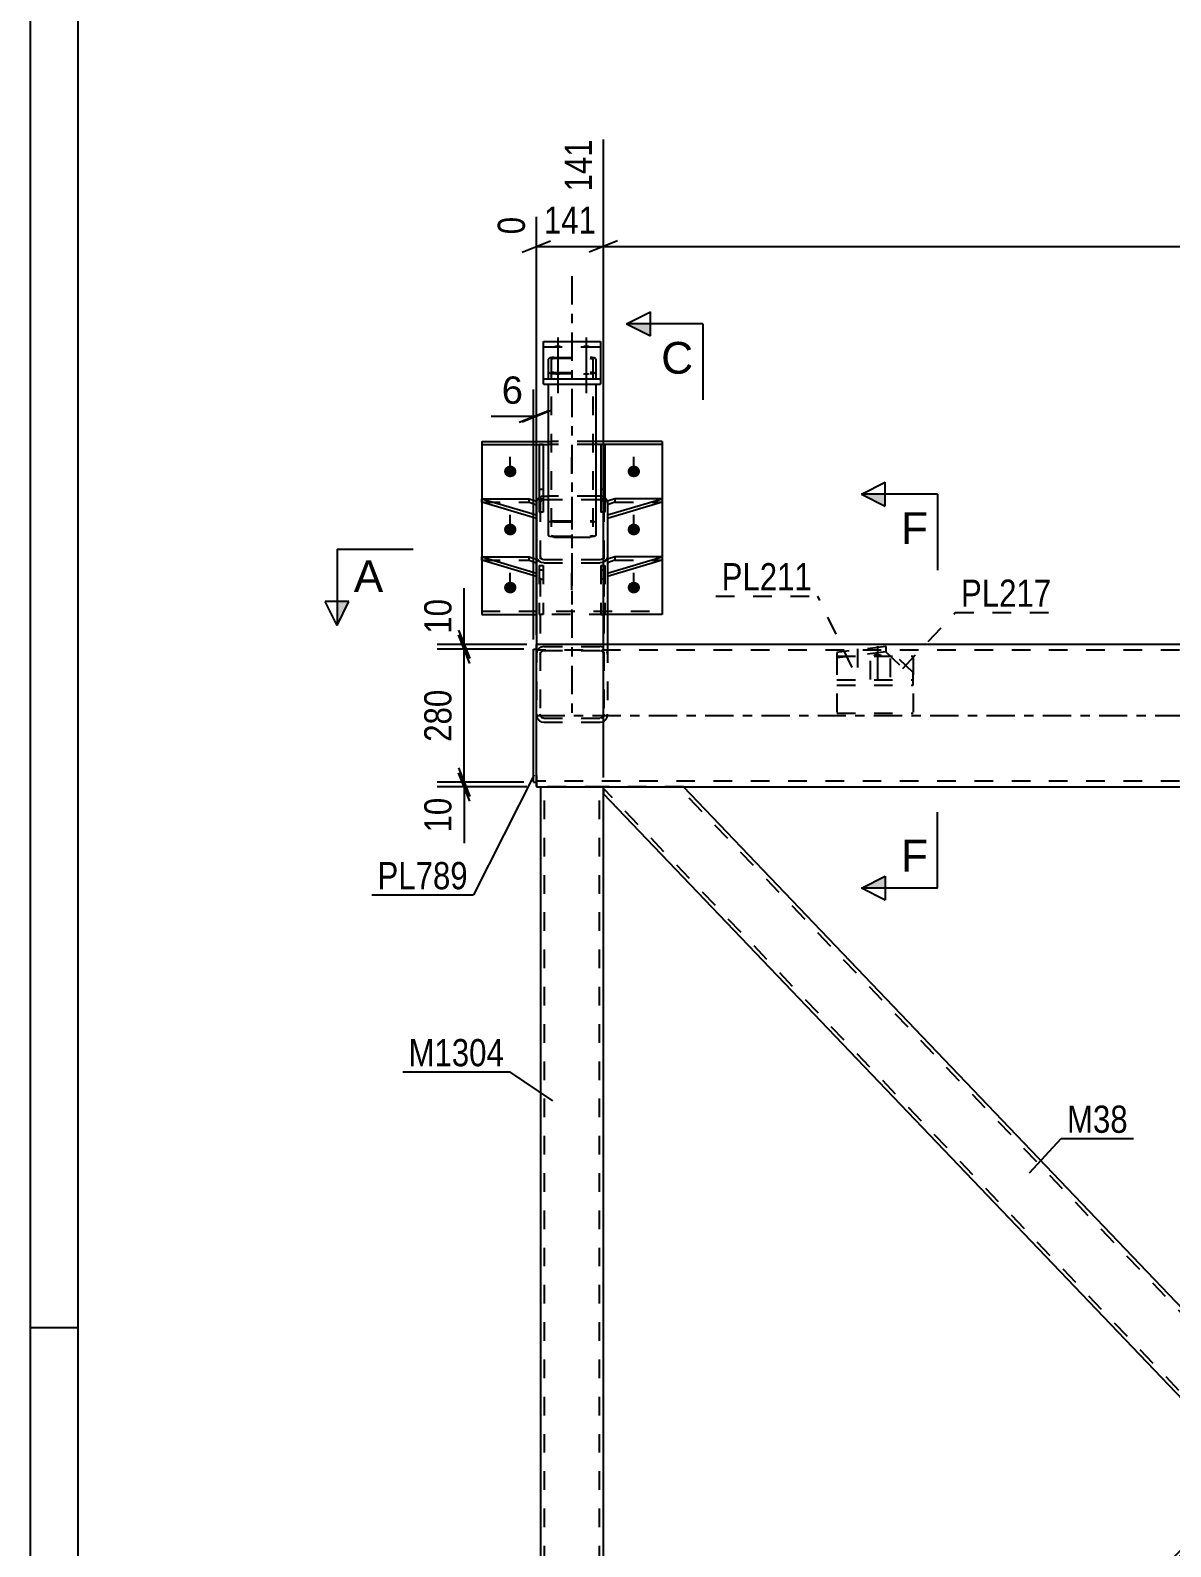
# Model space of a CAD drawing. Header units: millimetres. Extents: x 0 to 841, y 0 to 594.
# Drawn here: x 0 to 120, y 275 to 434.5 of the extents above; entities that cross this region are included whole.
import ezdxf

# ---------------------------------------------------------------- set-up
doc = ezdxf.new("R2010")
doc.units = ezdxf.units.MM
doc.linetypes.add('DXK_LINE_DOT2', pattern=[3.9198, 1.9599, -1.9599])
doc.linetypes.add('DXK_LINE_DOT3', pattern=[5.9187, 2.979, -0.9799, 0.9799, -0.9799])
doc.styles.add('Arial', font='ARIAL.TTF', dxfattribs={"height": 0.2})
doc.styles.add('Arial Narrow', font='ARIALN.TTF', dxfattribs={"height": 0.2})

# ---------------------------------------------------------------- blocks, each defined once
blk = doc.blocks.new('Unknown-318891736-1129')
at = {"color": 5, "linetype": 'Continuous'}
for p, q in [((0, 594), (0, 0)), ((5, 589), (5, 5)), ((5, 298), (0, 298))]:
    blk.add_line(p, q, dxfattribs=at)
blk = doc.blocks.new('Part-318891736-5036 - 4966')
at = {"color": 2, "linetype": 'Continuous'}
for p, q in [((61.48, 385.23), (60.73, 384.98)), ((60.73, 383.52), (66.48, 385.23)), ((60.73, 384.98), (60.73, 383.15)), ((66.48, 384.86), (60.73, 383.15)), ((66.48, 385.23), (61.48, 385.23)), ((66.48, 385.23), (66.48, 384.86))]:
    blk.add_line(p, q, dxfattribs=at)
at = {"color": 7, "linetype": 'DXK_LINE_DOT2'}
for p, q in [((61.48, 384.86), (60.73, 384.6)), ((61.48, 385.23), (61.48, 384.86)), ((61.48, 384.86), (66.48, 384.86))]:
    blk.add_line(p, q, dxfattribs=at)
blk = doc.blocks.new('Part-318891736-5105 - 4966')
at = {"color": 7, "linetype": 'DXK_LINE_DOT2'}
for p, q in [((60.28, 210.55), (198.3, 354.91)), ((68.17, 210.41), (206.19, 354.76)), ((206.2, 354.91), (197.75, 354.91)), ((206.19, 354.76), (206.19, 354.91)), ((133.23, 287.43), (128.67, 282.66)), ((133.23, 277.88), (137.8, 282.66)), ((60.28, 210.41), (60.28, 210.55)), ((68.72, 210.41), (60.27, 210.41))]:
    blk.add_line(p, q, dxfattribs=at)
at = {"color": 7, "linetype": 'DXK_LINE_DOT3'}
blk.add_line((64.15, 210.41), (202.31, 354.91), dxfattribs=at)
at = {"color": 2, "linetype": 'Continuous'}
for p, q in [((197.75, 354.91), (133.23, 287.43)), ((206.19, 354.18), (137.8, 282.66)), ((206.19, 354.52), (206.2, 354.91)), ((206.19, 354.18), (206.19, 354.52)), ((60.28, 211.13), (128.67, 282.66)), ((133.23, 277.88), (68.72, 210.41)), ((60.28, 210.79), (60.27, 210.41)), ((60.28, 211.13), (60.28, 210.79))]:
    blk.add_line(p, q, dxfattribs=at)
blk = doc.blocks.new('Part-318891736-5060 - 4966')
at = {"color": 2, "linetype": 'Continuous'}
for p, q in [((47.48, 378.75), (47.48, 379.12)), ((47.48, 379.12), (53.23, 377.41)), ((47.48, 379.12), (52.48, 379.12)), ((53.23, 377.04), (47.48, 378.75)), ((52.48, 379.12), (53.23, 378.87))]:
    blk.add_line(p, q, dxfattribs=at)
at = {"color": 7, "linetype": 'DXK_LINE_DOT2'}
for p, q in [((47.48, 378.75), (52.48, 378.75)), ((52.48, 378.75), (52.48, 379.12)), ((52.48, 378.75), (53.23, 378.49)), ((53.23, 378.87), (53.23, 377.04))]:
    blk.add_line(p, q, dxfattribs=at)
blk = doc.blocks.new('Part-318891736-5066 - 4966')
at = {"color": 2, "linetype": 'Continuous'}
for p, q in [((53.23, 384.76), (53.29, 385.05)), ((53.29, 385.05), (53.47, 385.29)), ((53.53, 385.33), (53.47, 385.29)), ((54.03, 385.51), (53.93, 385.5)), ((54.03, 385.51), (54.48, 385.51)), ((59.93, 385.51), (59.48, 385.51)), ((60.03, 385.5), (59.93, 385.51)), ((60.43, 385.34), (60.5, 385.29)), ((60.5, 385.29), (60.67, 385.05)), ((60.73, 384.76), (60.67, 385.05)), ((53.23, 383.15), (53.23, 369.91)), ((60.73, 383.15), (60.73, 369.91))]:
    blk.add_line(p, q, dxfattribs=at)
at = {"color": 7, "linetype": 'DXK_LINE_DOT2'}
for p, q in [((53.23, 384.76), (53.23, 383.15)), ((53.73, 385.46), (53.53, 385.33)), ((53.66, 384.91), (53.63, 384.76)), ((53.63, 384.76), (53.63, 362.56)), ((53.75, 385.03), (53.66, 384.91)), ((53.93, 385.5), (53.73, 385.46)), ((53.88, 385.11), (53.75, 385.03)), ((54.03, 385.14), (53.88, 385.11)), ((54.03, 385.14), (59.93, 385.14)), ((59.48, 385.51), (54.48, 385.51)), ((60.09, 385.11), (59.93, 385.14)), ((60.24, 385.46), (60.03, 385.5)), ((60.22, 385.03), (60.09, 385.11)), ((60.3, 384.91), (60.22, 385.03)), ((60.24, 385.46), (60.43, 385.34)), ((60.33, 384.76), (60.3, 384.91)), ((60.33, 384.76), (60.33, 362.56)), ((60.73, 384.76), (60.73, 383.15)), ((60.73, 384.76), (60.73, 384.76)), ((53.29, 378.93), (53.23, 379.22)), ((53.47, 378.69), (53.29, 378.93)), ((53.73, 378.52), (53.47, 378.69)), ((53.66, 379.07), (53.63, 379.22)), ((53.73, 378.98), (53.66, 379.07)), ((53.75, 378.95), (53.73, 378.98)), ((54.03, 378.47), (53.73, 378.52)), ((53.75, 378.95), (53.88, 378.87)), ((53.88, 378.87), (54.03, 378.84)), ((54.03, 378.84), (59.93, 378.84)), ((54.03, 378.47), (59.93, 378.47)), ((59.93, 378.84), (60.09, 378.87)), ((60.24, 378.52), (59.93, 378.47)), ((60.09, 378.87), (60.22, 378.95)), ((60.22, 378.95), (60.24, 378.98)), ((60.24, 378.98), (60.3, 379.07)), ((60.5, 378.69), (60.24, 378.52)), ((60.3, 379.07), (60.33, 379.22)), ((60.67, 378.93), (60.5, 378.69)), ((60.73, 379.22), (60.67, 378.93)), ((53.23, 369.91), (53.23, 362.56)), ((53.29, 369.16), (53.23, 368.84)), ((53.63, 368.84), (53.66, 369)), ((54.03, 369.69), (53.73, 369.62)), ((53.88, 369.23), (54.03, 369.26)), ((54.03, 369.69), (59.93, 369.69)), ((54.03, 369.26), (59.93, 369.26)), ((60.24, 369.62), (59.93, 369.69)), ((59.93, 369.26), (60.09, 369.23)), ((60.3, 369), (60.33, 368.84)), ((60.73, 368.84), (60.67, 369.16)), ((60.73, 369.91), (60.73, 362.56)), ((53.23, 362.56), (53.29, 362.23)), ((53.66, 362.4), (53.63, 362.56)), ((54.03, 362.13), (53.88, 362.17)), ((54.03, 362.13), (59.93, 362.13)), ((60.09, 362.17), (59.93, 362.13)), ((60.33, 362.56), (60.3, 362.4)), ((60.67, 362.23), (60.73, 362.56)), ((53.73, 361.77), (54.03, 361.71)), ((54.03, 361.71), (59.93, 361.71)), ((59.93, 361.71), (60.24, 361.77))]:
    blk.add_line(p, q, dxfattribs=at)
at = {"color": 7, "linetype": 'DXK_LINE_DOT3'}
blk.add_line((56.98, 385.41), (56.98, 362.28), dxfattribs=at)
at = {"color": 7, "linetype": 'DXK_LINE_DOT2'}
for centre, radius, start, end in [((54.07, 368.87), 0.827, 114.32, 159.2417), ((54.05, 368.85), 0.414, 114.32, 159.2417), ((59.92, 368.85), 0.414, 20.7583, 65.68), ((54.07, 362.53), 0.827, 200.7583, 245.68), ((54.05, 362.54), 0.414, 200.7583, 245.68), ((59.92, 362.54), 0.414, 294.32, 339.2417), ((59.9, 362.53), 0.827, 294.32, 339.2417)]:
    blk.add_arc(centre, radius, start, end, dxfattribs=at)
blk = doc.blocks.new('Bolt-318891736-5133 - 4966')
at = {"linetype": 'Continuous'}
for points in [[(55.48, 401.14), (55.41, 401.15), (55.34, 401.15), (55.28, 401.17), (55.22, 401.18), (55.18, 401.2), (55.15, 401.23), (55.14, 401.25), (55.14, 401.28), (55.15, 401.3), (55.18, 401.32), (55.22, 401.34), (55.28, 401.36), (55.34, 401.37), (55.41, 401.38), (55.48, 401.38), (55.56, 401.38), (55.63, 401.37), (55.69, 401.36), (55.74, 401.34), (55.79, 401.32), (55.82, 401.3), (55.83, 401.28), (55.83, 401.25), (55.82, 401.23), (55.79, 401.2), (55.74, 401.18), (55.69, 401.17), (55.63, 401.15), (55.56, 401.15)], [(58.48, 401.14), (58.41, 401.15), (58.34, 401.15), (58.28, 401.17), (58.22, 401.18), (58.18, 401.2), (58.15, 401.23), (58.14, 401.25), (58.14, 401.28), (58.15, 401.3), (58.18, 401.32), (58.22, 401.34), (58.28, 401.36), (58.34, 401.37), (58.41, 401.38), (58.48, 401.38), (58.56, 401.38), (58.63, 401.37), (58.69, 401.36), (58.74, 401.34), (58.79, 401.32), (58.82, 401.3), (58.83, 401.28), (58.83, 401.25), (58.82, 401.23), (58.79, 401.2), (58.74, 401.18), (58.69, 401.17), (58.63, 401.15), (58.56, 401.15)], [(55.48, 398.23), (55.41, 398.24), (55.34, 398.24), (55.28, 398.26), (55.22, 398.27), (55.18, 398.29), (55.15, 398.32), (55.14, 398.34), (55.14, 398.37), (55.15, 398.39), (55.18, 398.41), (55.22, 398.43), (55.28, 398.45), (55.34, 398.46), (55.41, 398.47), (55.48, 398.47), (55.56, 398.47), (55.63, 398.46), (55.69, 398.45), (55.74, 398.43), (55.79, 398.41), (55.82, 398.39), (55.83, 398.37), (55.83, 398.34), (55.82, 398.32), (55.79, 398.29), (55.74, 398.27), (55.69, 398.26), (55.63, 398.24), (55.56, 398.24)], [(58.48, 398.23), (58.41, 398.24), (58.34, 398.24), (58.28, 398.26), (58.22, 398.27), (58.18, 398.29), (58.15, 398.32), (58.14, 398.34), (58.14, 398.37), (58.15, 398.39), (58.18, 398.41), (58.22, 398.43), (58.28, 398.45), (58.34, 398.46), (58.41, 398.47), (58.48, 398.47), (58.56, 398.47), (58.63, 398.46), (58.69, 398.45), (58.74, 398.43), (58.79, 398.41), (58.82, 398.39), (58.83, 398.37), (58.83, 398.34), (58.82, 398.32), (58.79, 398.29), (58.74, 398.27), (58.69, 398.26), (58.63, 398.24), (58.56, 398.24)]]:
    blk.add_hatch(color=1, dxfattribs=at).paths.add_polyline_path(points)
at = {"color": 1, "linetype": 'Continuous'}
for p, q in [((55.48, 402.2), (55.48, 399.24)), ((58.48, 402.2), (58.48, 399.24)), ((55.48, 399.29), (55.48, 396.33)), ((58.48, 399.29), (58.48, 396.33))]:
    blk.add_line(p, q, dxfattribs=at)
blk = doc.blocks.new('Part-318891736-5024 - 4966')
at = {"color": 2, "linetype": 'Continuous'}
for p, q in [((52.93, 355.41), (52.93, 369.41)), ((52.93, 369.41), (53.23, 369.41)), ((52.93, 355.41), (53.23, 355.41))]:
    blk.add_line(p, q, dxfattribs=at)
at = {"color": 7, "linetype": 'DXK_LINE_DOT2'}
blk.add_line((53.23, 355.41), (53.23, 369.41), dxfattribs=at)
blk = doc.blocks.new('Part-318891736-5095 - 4966')
at = {"color": 2, "linetype": 'Continuous'}
for p, q in [((47.48, 391.26), (54.48, 391.26)), ((47.48, 391.26), (47.48, 373.06)), ((47.48, 390.92), (54.48, 390.92)), ((66.48, 391.26), (59.48, 391.26)), ((66.48, 390.92), (59.48, 390.92)), ((66.48, 391.26), (66.48, 373.06)), ((47.48, 373.06), (53.23, 373.06)), ((66.48, 373.06), (60.73, 373.06))]:
    blk.add_line(p, q, dxfattribs=at)
at = {"color": 7, "linetype": 'DXK_LINE_DOT2'}
for p, q in [((54.48, 391.26), (54.81, 391.26)), ((59.48, 390.92), (54.48, 390.92)), ((59.48, 391.26), (54.81, 391.26)), ((47.48, 373.4), (66.48, 373.4)), ((60.73, 373.06), (53.23, 373.06))]:
    blk.add_line(p, q, dxfattribs=at)
blk = doc.blocks.new('Part-318891736-5031 - 4966')
at = {"color": 7, "linetype": 'DXK_LINE_DOT2'}
for p, q in [((60.03, 378.21), (60.03, 373.06)), ((60.03, 378.21), (60.43, 378.21)), ((60.43, 378.21), (60.43, 373.06)), ((60.03, 377.76), (60.43, 377.76)), ((60.43, 376.76), (60.03, 376.76)), ((60.03, 373.06), (60.43, 373.06))]:
    blk.add_line(p, q, dxfattribs=at)
blk = doc.blocks.new('Part-318891736-5141 - 4966')
at = {"color": 7, "linetype": 'DXK_LINE_DOT2'}
for p, q in [((90.01, 369.7), (84.83, 369.05)), ((90.01, 369.13), (84.83, 368.49)), ((84.83, 369.05), (84.83, 365.62)), ((92.86, 366.96), (90.01, 369.7)), ((90.01, 369.7), (90.01, 369.13)), ((90.01, 369.13), (92.86, 366.39)), ((92.86, 365.62), (92.86, 366.96)), ((84.83, 366.19), (92.86, 366.19)), ((84.83, 365.62), (92.86, 365.62))]:
    blk.add_line(p, q, dxfattribs=at)
blk = doc.blocks.new('Part-318891736-5032 - 4966')
at = {"color": 7, "linetype": 'DXK_LINE_DOT2'}
for p, q in [((53.53, 378.21), (53.53, 373.06)), ((53.53, 378.21), (53.93, 378.21)), ((53.93, 378.21), (53.93, 373.06)), ((53.53, 377.76), (53.93, 377.76)), ((53.53, 376.76), (53.93, 376.76)), ((53.93, 373.06), (53.53, 373.06))]:
    blk.add_line(p, q, dxfattribs=at)
blk = doc.blocks.new('Part-318891736-5033 - 4966')
at = {"color": 2, "linetype": 'Continuous'}
for p, q in [((60.03, 390.92), (60.03, 383.8)), ((60.43, 390.92), (60.03, 390.92)), ((60.43, 390.92), (60.43, 383.8)), ((60.43, 383.8), (60.03, 383.8))]:
    blk.add_line(p, q, dxfattribs=at)
at = {"color": 7, "linetype": 'DXK_LINE_DOT2'}
for p, q in [((60.03, 386.22), (60.43, 386.22)), ((60.03, 385.26), (60.43, 385.26))]:
    blk.add_line(p, q, dxfattribs=at)
blk = doc.blocks.new('Part-318891736-5034 - 4966')
at = {"color": 2, "linetype": 'Continuous'}
for p, q in [((53.53, 390.92), (53.53, 383.8)), ((53.93, 390.92), (53.53, 390.92)), ((53.93, 390.92), (53.93, 383.8)), ((53.93, 383.8), (53.53, 383.8))]:
    blk.add_line(p, q, dxfattribs=at)
at = {"color": 7, "linetype": 'DXK_LINE_DOT2'}
for p, q in [((53.53, 386.22), (53.93, 386.22)), ((53.53, 385.26), (53.93, 385.26))]:
    blk.add_line(p, q, dxfattribs=at)
blk = doc.blocks.new('Part-318891736-5035 - 4966')
at = {"color": 2, "linetype": 'Continuous'}
for p, q in [((61.48, 379.12), (60.73, 378.87)), ((60.73, 377.41), (66.48, 379.12)), ((66.48, 378.75), (60.73, 377.04)), ((66.48, 379.12), (61.48, 379.12)), ((66.48, 379.12), (66.48, 378.75))]:
    blk.add_line(p, q, dxfattribs=at)
at = {"color": 7, "linetype": 'DXK_LINE_DOT2'}
for p, q in [((60.73, 378.87), (60.73, 377.04)), ((61.48, 378.75), (60.73, 378.49)), ((61.48, 379.12), (61.48, 378.75)), ((61.48, 378.75), (66.48, 378.75))]:
    blk.add_line(p, q, dxfattribs=at)
blk = doc.blocks.new('Part-318891736-5061 - 4966')
at = {"color": 2, "linetype": 'Continuous'}
for p, q in [((47.48, 384.86), (47.48, 385.23)), ((47.48, 385.23), (53.23, 383.52)), ((47.48, 385.23), (52.48, 385.23)), ((53.23, 383.15), (47.48, 384.86)), ((52.48, 385.23), (53.23, 384.98)), ((53.23, 384.98), (53.23, 383.15))]:
    blk.add_line(p, q, dxfattribs=at)
at = {"color": 7, "linetype": 'DXK_LINE_DOT2'}
for p, q in [((47.48, 384.86), (52.48, 384.86)), ((52.48, 384.86), (52.48, 385.23)), ((52.48, 384.86), (53.23, 384.6))]:
    blk.add_line(p, q, dxfattribs=at)
blk = doc.blocks.new('Part-318891736-5071 - 4966')
at = {"color": 2, "linetype": 'Continuous'}
for p, q in [((60.27, 354.91), (60.28, 354.52)), ((60.28, 354.52), (60.28, 354.18)), ((128.67, 282.66), (60.28, 354.18)), ((133.23, 287.43), (68.72, 354.91)), ((133.23, 287.43), (128.67, 282.66))]:
    blk.add_line(p, q, dxfattribs=at)
at = {"color": 7, "linetype": 'DXK_LINE_DOT2'}
for p, q in [((68.72, 354.91), (60.27, 354.91)), ((60.28, 354.76), (60.28, 354.91)), ((128.95, 282.94), (60.28, 354.76)), ((132.96, 287.14), (68.17, 354.91)), ((128.95, 282.94), (128.97, 282.97))]:
    blk.add_line(p, q, dxfattribs=at)
blk = doc.blocks.new('Bolt-318891736-5107 - 4966')
at = {"linetype": 'Continuous'}
blk.add_hatch(color=1, dxfattribs=at).paths.add_polyline_path([(89.12, 368.62), (89.02, 368.62), (88.93, 368.63), (88.85, 368.65), (88.78, 368.67), (88.73, 368.69), (88.69, 368.72), (88.67, 368.75), (88.67, 368.79), (88.69, 368.82), (88.73, 368.85), (88.78, 368.87), (88.85, 368.89), (88.93, 368.91), (89.02, 368.92), (89.12, 368.92), (89.21, 368.92), (89.3, 368.91), (89.38, 368.89), (89.45, 368.87), (89.51, 368.85), (89.55, 368.82), (89.57, 368.79), (89.57, 368.75), (89.55, 368.72), (89.51, 368.69), (89.45, 368.67), (89.38, 368.65), (89.3, 368.63), (89.21, 368.62)])
at = {"color": 1, "linetype": 'DXK_LINE_DOT2'}
for p, q in [((87, 369.45), (87, 365.93)), ((88.33, 368.16), (88.33, 364.64)), ((90.45, 368.42), (90.45, 364.9))]:
    blk.add_line(p, q, dxfattribs=at)
at = {"color": 1, "linetype": 'Continuous'}
blk.add_line((89.12, 369.71), (89.12, 366.19), dxfattribs=at)
blk = doc.blocks.new('Part-318891736-5113 - 4966')
at = {"color": 2, "linetype": 'Continuous'}
for p, q in [((222.79, 369.91), (53.23, 369.91)), ((53.23, 356.11), (53.23, 369.91)), ((238.89, 369.91), (222.89, 369.91)), ((53.23, 356.11), (53.23, 354.91)), ((53.23, 354.91), (222.79, 354.91)), ((222.89, 354.91), (238.89, 354.91))]:
    blk.add_line(p, q, dxfattribs=at)
at = {"color": 7, "linetype": 'DXK_LINE_DOT2'}
for p, q in [((222.79, 369.31), (53.23, 369.31)), ((238.89, 369.31), (222.89, 369.31)), ((238.89, 354.91), (238.89, 369.91)), ((53.23, 355), (53.23, 356.11)), ((53.23, 355.51), (53.23, 355.55)), ((222.79, 355.51), (53.23, 355.51)), ((238.89, 355.51), (222.89, 355.51))]:
    blk.add_line(p, q, dxfattribs=at)
at = {"color": 7, "linetype": 'DXK_LINE_DOT3'}
for p, q in [((53.23, 362.41), (222.79, 362.41)), ((222.89, 362.41), (238.89, 362.41))]:
    blk.add_line(p, q, dxfattribs=at)
blk = doc.blocks.new('Bolt-318891736-5119 - 4966')
at = {"linetype": 'Continuous'}
for points in [[(50.48, 388.71), (50.62, 388.7), (50.75, 388.66), (50.87, 388.59), (50.97, 388.51), (51.05, 388.4), (51.1, 388.29), (51.13, 388.16), (51.13, 388.03), (51.1, 387.91), (51.05, 387.79), (50.97, 387.69), (50.87, 387.6), (50.75, 387.54), (50.62, 387.5), (50.48, 387.49), (50.35, 387.5), (50.22, 387.54), (50.1, 387.6), (50, 387.69), (49.92, 387.79), (49.87, 387.91), (49.84, 388.03), (49.84, 388.16), (49.87, 388.29), (49.92, 388.4), (50, 388.51), (50.1, 388.59), (50.22, 388.66), (50.35, 388.7)], [(63.48, 388.71), (63.62, 388.7), (63.75, 388.66), (63.87, 388.59), (63.97, 388.51), (64.05, 388.4), (64.1, 388.29), (64.13, 388.16), (64.13, 388.03), (64.1, 387.91), (64.05, 387.79), (63.97, 387.69), (63.87, 387.6), (63.75, 387.54), (63.62, 387.5), (63.48, 387.49), (63.35, 387.5), (63.22, 387.54), (63.1, 387.6), (63, 387.69), (62.92, 387.79), (62.87, 387.91), (62.84, 388.03), (62.84, 388.16), (62.87, 388.29), (62.92, 388.4), (63, 388.51), (63.1, 388.59), (63.22, 388.66), (63.35, 388.7)], [(50.48, 382.6), (50.62, 382.59), (50.75, 382.55), (50.87, 382.48), (50.97, 382.4), (51.05, 382.3), (51.1, 382.18), (51.13, 382.05), (51.13, 381.93), (51.1, 381.8), (51.05, 381.68), (50.97, 381.58), (50.87, 381.5), (50.75, 381.43), (50.62, 381.39), (50.48, 381.38), (50.35, 381.39), (50.22, 381.43), (50.1, 381.5), (50, 381.58), (49.92, 381.68), (49.87, 381.8), (49.84, 381.93), (49.84, 382.05), (49.87, 382.18), (49.92, 382.3), (50, 382.4), (50.1, 382.48), (50.22, 382.55), (50.35, 382.59)], [(63.48, 382.6), (63.62, 382.59), (63.75, 382.55), (63.87, 382.48), (63.97, 382.4), (64.05, 382.3), (64.1, 382.18), (64.13, 382.05), (64.13, 381.93), (64.1, 381.8), (64.05, 381.68), (63.97, 381.58), (63.87, 381.5), (63.75, 381.43), (63.62, 381.39), (63.48, 381.38), (63.35, 381.39), (63.22, 381.43), (63.1, 381.5), (63, 381.58), (62.92, 381.68), (62.87, 381.8), (62.84, 381.93), (62.84, 382.05), (62.87, 382.18), (62.92, 382.3), (63, 382.4), (63.1, 382.48), (63.22, 382.55), (63.35, 382.59)], [(50.48, 376.49), (50.62, 376.48), (50.75, 376.44), (50.87, 376.38), (50.97, 376.29), (51.05, 376.19), (51.1, 376.07), (51.13, 375.95), (51.13, 375.82), (51.1, 375.69), (51.05, 375.58), (50.97, 375.47), (50.87, 375.39), (50.75, 375.32), (50.62, 375.28), (50.48, 375.27), (50.35, 375.28), (50.22, 375.32), (50.1, 375.39), (50, 375.47), (49.92, 375.58), (49.87, 375.69), (49.84, 375.82), (49.84, 375.95), (49.87, 376.07), (49.92, 376.19), (50, 376.29), (50.1, 376.38), (50.22, 376.44), (50.35, 376.48)], [(63.48, 376.49), (63.62, 376.48), (63.75, 376.44), (63.87, 376.38), (63.97, 376.29), (64.05, 376.19), (64.1, 376.07), (64.13, 375.95), (64.13, 375.82), (64.1, 375.69), (64.05, 375.58), (63.97, 375.47), (63.87, 375.39), (63.75, 375.32), (63.62, 375.28), (63.48, 375.27), (63.35, 375.28), (63.22, 375.32), (63.1, 375.39), (63, 375.47), (62.92, 375.58), (62.87, 375.69), (62.84, 375.82), (62.84, 375.95), (62.87, 376.07), (62.92, 376.19), (63, 376.29), (63.1, 376.38), (63.22, 376.44), (63.35, 376.48)]]:
    blk.add_hatch(color=1, dxfattribs=at).paths.add_polyline_path(points)
at = {"color": 1, "linetype": 'Continuous'}
for p, q in [((50.48, 387.84), (50.48, 389.64)), ((63.48, 387.84), (63.48, 389.64)), ((50.48, 381.73), (50.48, 383.53)), ((63.48, 381.73), (63.48, 383.53)), ((50.48, 375.63), (50.48, 377.42)), ((63.48, 375.63), (63.48, 377.42))]:
    blk.add_line(p, q, dxfattribs=at)
at = {"color": 1, "linetype": 'DXK_LINE_DOT2'}
for p, q in [((56.98, 387.84), (56.98, 389.64)), ((56.98, 375.63), (56.98, 377.42))]:
    blk.add_line(p, q, dxfattribs=at)
blk = doc.blocks.new('Part-318891736-5122 - 4966')
at = {"color": 7, "linetype": 'DXK_LINE_DOT3'}
blk.add_line((56.98, 408.64), (56.98, 372.66), dxfattribs=at)
at = {"color": 7, "linetype": 'DXK_LINE_DOT2'}
for p, q in [((54.53, 399.97), (54.48, 399.9)), ((54.48, 399.9), (54.48, 397.28)), ((54.66, 400.04), (54.53, 399.97)), ((54.85, 400.09), (54.66, 400.04)), ((54.78, 399.9), (54.81, 399.93)), ((54.78, 399.9), (54.78, 381.4)), ((54.81, 399.93), (54.87, 399.97)), ((55.08, 400.1), (54.85, 400.09)), ((54.87, 399.97), (54.97, 399.99)), ((54.97, 399.99), (55.08, 400)), ((55.08, 400.1), (58.88, 400.1)), ((55.08, 400), (58.88, 400)), ((59.11, 400.09), (58.88, 400.1)), ((58.88, 400), (59, 399.99)), ((59, 399.99), (59.1, 399.97)), ((59.1, 399.97), (59.16, 399.93)), ((59.31, 400.04), (59.11, 400.09)), ((59.16, 399.93), (59.18, 399.9)), ((59.18, 399.9), (59.18, 381.4)), ((59.44, 399.97), (59.31, 400.04)), ((59.48, 399.9), (59.44, 399.97)), ((59.48, 399.9), (59.48, 397.28)), ((54.48, 398.59), (54.53, 398.52)), ((54.53, 398.52), (54.66, 398.45)), ((54.66, 398.45), (54.85, 398.4)), ((54.81, 398.56), (54.78, 398.59)), ((54.87, 398.52), (54.81, 398.56)), ((54.85, 398.4), (55.08, 398.39)), ((54.97, 398.5), (54.87, 398.52)), ((55.08, 398.49), (54.97, 398.5)), ((55.08, 398.49), (58.88, 398.49)), ((55.08, 398.39), (58.88, 398.39)), ((59, 398.5), (58.88, 398.49)), ((58.88, 398.39), (59.11, 398.4)), ((59.1, 398.52), (59, 398.5)), ((59.16, 398.56), (59.1, 398.52)), ((59.11, 398.4), (59.31, 398.45)), ((59.18, 398.59), (59.16, 398.56)), ((59.31, 398.45), (59.44, 398.52)), ((59.44, 398.52), (59.48, 398.59)), ((54.53, 382.78), (54.66, 382.85)), ((54.66, 382.85), (54.85, 382.89)), ((54.85, 382.89), (55.08, 382.91)), ((55.08, 382.81), (54.97, 382.8)), ((55.08, 382.91), (58.88, 382.91)), ((55.08, 382.81), (58.88, 382.81)), ((58.88, 382.91), (59.11, 382.89)), ((59, 382.8), (58.88, 382.81)), ((59.11, 382.89), (59.31, 382.85)), ((59.31, 382.85), (59.44, 382.78)), ((54.48, 382.7), (54.53, 382.78)), ((54.81, 382.74), (54.78, 382.7)), ((54.78, 381.4), (54.81, 381.36)), ((54.87, 382.78), (54.81, 382.74)), ((54.81, 381.36), (54.87, 381.33)), ((54.97, 382.8), (54.87, 382.78)), ((54.87, 381.33), (54.97, 381.31)), ((54.97, 381.31), (55.08, 381.3)), ((55.08, 381.3), (58.88, 381.3)), ((58.88, 381.3), (59, 381.31)), ((59.1, 382.78), (59, 382.8)), ((59, 381.31), (59.1, 381.33)), ((59.1, 382.78), (59.11, 382.77)), ((59.1, 381.33), (59.16, 381.36)), ((59.11, 382.77), (59.16, 382.74)), ((59.18, 382.7), (59.16, 382.74)), ((59.16, 381.36), (59.18, 381.4)), ((59.44, 382.78), (59.48, 382.7))]:
    blk.add_line(p, q, dxfattribs=at)
at = {"color": 2, "linetype": 'Continuous'}
for p, q in [((54.48, 397.28), (54.48, 381.4)), ((59.48, 397.28), (59.48, 381.4)), ((54.53, 381.32), (54.48, 381.4)), ((54.66, 381.26), (54.53, 381.32)), ((54.85, 381.21), (54.66, 381.26)), ((55.08, 381.2), (54.85, 381.21)), ((59.11, 381.21), (58.88, 381.2)), ((59.31, 381.26), (59.11, 381.21)), ((59.44, 381.32), (59.31, 381.26)), ((59.48, 381.4), (59.44, 381.32)), ((55.08, 381.2), (58.88, 381.2))]:
    blk.add_line(p, q, dxfattribs=at)
blk = doc.blocks.new('Part-318891736-5127 - 4966')
at = {"color": 7, "linetype": 'DXK_LINE_DOT2'}
for p, q in [((84.83, 368.67), (84.83, 362.67)), ((84.83, 368.67), (92.86, 368.67)), ((92.86, 368.67), (92.86, 362.67)), ((84.83, 362.67), (92.86, 362.67))]:
    blk.add_line(p, q, dxfattribs=at)
blk = doc.blocks.new('Part-318891736-5132 - 4966')
at = {"color": 2, "linetype": 'Continuous'}
for p, q in [((53.68, 354.91), (53.68, 210.41)), ((60.28, 211.13), (60.28, 354.18))]:
    blk.add_line(p, q, dxfattribs=at)
at = {"color": 7, "linetype": 'DXK_LINE_DOT2'}
for p, q in [((60.28, 354.91), (53.68, 354.91)), ((54.08, 210.41), (54.08, 354.91)), ((59.88, 210.41), (59.88, 354.91)), ((60.28, 354.18), (60.28, 354.91)), ((60.28, 210.41), (60.28, 211.13)), ((53.68, 210.41), (60.28, 210.41))]:
    blk.add_line(p, q, dxfattribs=at)
blk = doc.blocks.new('Part-318891736-5134 - 4966')
at = {"color": 2, "linetype": 'Continuous'}
for p, q in [((53.98, 397.28), (53.98, 401.78)), ((53.98, 401.78), (59.98, 401.78)), ((59.98, 401.78), (59.98, 397.28)), ((53.98, 397.84), (59.98, 397.84)), ((53.98, 397.28), (59.98, 397.28))]:
    blk.add_line(p, q, dxfattribs=at)
at = {"color": 7, "linetype": 'DXK_LINE_DOT2'}
blk.add_line((53.98, 401.21), (59.98, 401.21), dxfattribs=at)
blk = doc.blocks.new('StraightDimension-318891736-6922 - 4966')
at = {"color": 7, "linetype": 'Continuous'}
for p, q in [((60.28, 355.91), (60.28, 423.03)), ((53.23, 370.91), (53.23, 414.87)), ((51.73, 411.15), (54.73, 412.35)), ((53.23, 411.75), (60.28, 411.75)), ((61.78, 412.35), (58.78, 411.15))]:
    blk.add_line(p, q, dxfattribs=at)
at = {"color": 0}
blk.add_wipeout([(60.1, 412.5), (60.1, 416.7), (53.42, 416.7), (53.42, 412.5)], dxfattribs=at)
at = {"color": 3, "style": 'Arial Narrow'}
blk.add_text('141', height=2.863, dxfattribs=at).set_placement((54.02, 413.1))
at = {"color": 0, "linetype": 'Continuous'}
for points in [[(59.68, 423.63), (55.48, 423.63), (55.48, 416.95), (59.68, 416.95)], [(52.63, 415.47), (48.43, 415.47), (48.43, 412.45), (52.63, 412.45)]]:
    blk.add_wipeout(points, dxfattribs=at)
at = {"color": 3, "linetype": 'Continuous', "style": 'Arial Narrow'}
for s, height, p in [('141', 2.863, (59.08, 417.55)), ('0', 2.86, (52.03, 413.05))]:
    blk.add_text(s, height=height, rotation=90.0002, dxfattribs=at).set_placement(p)
blk = doc.blocks.new('StraightDimension-318891736-5362 - 4966')
at = {"color": 7, "linetype": 'Continuous'}
for p, q in [((52.93, 370.41), (52.93, 396.72)), ((53.23, 392.35), (53.23, 396.72)), ((51.43, 393.27), (54.43, 394.47)), ((54.73, 394.47), (51.73, 393.27)), ((52.93, 393.87), (53.23, 393.87))]:
    blk.add_line(p, q, dxfattribs=at)
at = {"color": 0}
blk.add_wipeout([(52.41, 394.62), (52.41, 398.82), (48.99, 398.82), (48.99, 394.62)], dxfattribs=at)
at = {"color": 7, "linetype": 'Continuous'}
blk.add_line((52.93, 393.87), (48.46, 393.87), dxfattribs=at)
blk.add_line((52.93, 393.87), (48.46, 393.87), dxfattribs=at)
at = {"color": 3, "style": 'Arial'}
blk.add_text('6', height=2.87, dxfattribs=at).set_placement((49.59, 395.22))
blk = doc.blocks.new('StraightDimension-318891736-5367 - 4966')
at = {"color": 7, "linetype": 'Continuous'}
for p, q in [((45.05, 371.41), (46.25, 368.41)), ((46.25, 367.91), (45.05, 370.91)), ((52.23, 369.91), (42.8, 369.91)), ((51.93, 369.41), (42.8, 369.41)), ((45.65, 369.41), (45.65, 369.91))]:
    blk.add_line(p, q, dxfattribs=at)
at = {"color": 0}
blk.add_wipeout([(44.9, 375.29), (40.7, 375.29), (40.7, 370.43), (44.9, 370.43)], dxfattribs=at)
at = {"color": 7, "linetype": 'Continuous'}
blk.add_line((45.65, 369.91), (45.65, 375.81), dxfattribs=at)
blk.add_line((45.65, 369.91), (45.65, 375.81), dxfattribs=at)
at = {"color": 3, "style": 'Arial Narrow'}
blk.add_text('10', height=2.863, rotation=90.0002, dxfattribs=at).set_placement((44.3, 371.03))
blk = doc.blocks.new('StraightDimension-318891736-5377 - 4966')
at = {"color": 7, "linetype": 'Continuous'}
for p, q in [((46.25, 367.91), (45.05, 370.91)), ((51.93, 369.41), (42.8, 369.41)), ((45.65, 355.41), (45.65, 369.41)), ((45.05, 356.91), (46.25, 353.91)), ((51.93, 355.41), (42.8, 355.41))]:
    blk.add_line(p, q, dxfattribs=at)
at = {"color": 0}
blk.add_wipeout([(44.9, 365.75), (40.7, 365.75), (40.7, 359.06), (44.9, 359.06)], dxfattribs=at)
at = {"color": 3, "style": 'Arial Narrow'}
blk.add_text('280', height=2.863, rotation=90.0002, dxfattribs=at).set_placement((44.3, 359.66))
blk = doc.blocks.new('StraightDimension-318891736-5387 - 4966')
at = {"color": 7, "linetype": 'Continuous'}
for p, q in [((45.05, 356.91), (46.25, 353.91)), ((46.25, 353.41), (45.05, 356.41)), ((51.93, 355.41), (42.8, 355.41)), ((52.23, 354.91), (42.8, 354.91)), ((45.65, 354.91), (45.65, 355.41))]:
    blk.add_line(p, q, dxfattribs=at)
at = {"color": 0}
blk.add_wipeout([(44.9, 354.38), (40.7, 354.38), (40.7, 349.52), (44.9, 349.52)], dxfattribs=at)
at = {"color": 7, "linetype": 'Continuous'}
blk.add_line((45.65, 354.91), (45.65, 349), dxfattribs=at)
blk.add_line((45.65, 354.91), (45.65, 349), dxfattribs=at)
at = {"color": 3, "style": 'Arial Narrow'}
blk.add_text('10', height=2.863, rotation=90.0002, dxfattribs=at).set_placement((44.3, 350.12))
blk = doc.blocks.new('StraightDimension-318891736-6921 - 4966')
at = {"color": 7, "linetype": 'Continuous'}
for p, q in [((60.28, 355.91), (60.28, 423.03)), ((197.75, 355.91), (197.75, 420.36)), ((61.78, 412.35), (58.78, 411.15)), ((60.28, 411.75), (197.75, 411.75)), ((196.25, 411.15), (199.25, 412.35))]:
    blk.add_line(p, q, dxfattribs=at)
at = {"color": 0, "linetype": 'Continuous'}
blk.add_wipeout([(197.15, 420.96), (192.95, 420.96), (192.95, 412.45), (197.15, 412.45)], dxfattribs=at)
at = {"color": 0}
blk.add_wipeout([(133.27, 412.5), (133.27, 416.7), (124.76, 416.7), (124.76, 412.5)], dxfattribs=at)
at = {"color": 3, "linetype": 'Continuous', "style": 'Arial Narrow'}
blk.add_text('2890', height=2.863, rotation=90.0002, dxfattribs=at).set_placement((196.55, 413.05))
at = {"color": 3, "style": 'Arial Narrow'}
blk.add_text('2749', height=2.863, dxfattribs=at).set_placement((125.36, 413.1))
blk = doc.blocks.new('Mark-318891736-5137 - 4966')
at = {"color": 0}
blk.add_wipeout([(107.4, 373.86), (107.4, 376.86), (97.9, 376.86), (97.9, 373.86)], dxfattribs=at)
blk.add_wipeout([(107.4, 373.86), (107.4, 376.86), (97.9, 376.86), (97.9, 373.86)], dxfattribs=at)
at = {"color": 30, "linetype": 'DXK_LINE_DOT2'}
for p, q in [((91.78, 367.36), (97.3, 373.26)), ((97.3, 373.26), (108, 373.26))]:
    blk.add_line(p, q, dxfattribs=at)
at = {"color": 3, "style": 'Arial Narrow'}
blk.add_text('PL217', height=2.863, dxfattribs=at).set_placement((97.9, 373.86))
blk = doc.blocks.new('Mark-318891736-5020 - 4966')
at = {"color": 0}
blk.add_wipeout([(46.03, 344.15), (46.03, 347.15), (36.52, 347.15), (36.52, 344.15)], dxfattribs=at)
blk.add_wipeout([(46.03, 344.15), (46.03, 347.15), (36.52, 347.15), (36.52, 344.15)], dxfattribs=at)
at = {"color": 30, "linetype": 'Continuous'}
for p in [(53.01, 356.19), (35.92, 343.55)]:
    blk.add_line(p, (46.63, 343.55), dxfattribs=at)
at = {"color": 3, "style": 'Arial Narrow'}
blk.add_text('PL789', height=2.863, dxfattribs=at).set_placement((36.52, 344.15))
blk = doc.blocks.new('Mark-318891736-5067 - 4966')
at = {"color": 0}
blk.add_wipeout([(115.45, 318.53), (115.45, 321.53), (109.05, 321.53), (109.05, 318.53)], dxfattribs=at)
blk.add_wipeout([(115.45, 318.53), (115.45, 321.53), (109.05, 321.53), (109.05, 318.53)], dxfattribs=at)
at = {"color": 30, "linetype": 'Continuous'}
for p, q in [((105.1, 314.33), (108.45, 317.93)), ((108.45, 317.93), (116.05, 317.93))]:
    blk.add_line(p, q, dxfattribs=at)
at = {"color": 3, "style": 'Arial Narrow'}
blk.add_text('M38', height=2.863, dxfattribs=at).set_placement((109.05, 318.53))
blk = doc.blocks.new('Mark-318891736-5123 - 4966')
at = {"color": 0}
blk.add_wipeout([(82.23, 375.59), (82.23, 378.59), (72.72, 378.59), (72.72, 375.59)], dxfattribs=at)
blk.add_wipeout([(82.23, 375.59), (82.23, 378.59), (72.72, 378.59), (72.72, 375.59)], dxfattribs=at)
at = {"color": 30, "linetype": 'DXK_LINE_DOT2'}
for p in [(72.12, 374.99), (86.45, 367.46)]:
    blk.add_line(p, (82.83, 374.99), dxfattribs=at)
at = {"color": 3, "style": 'Arial Narrow'}
blk.add_text('PL211', height=2.863, dxfattribs=at).set_placement((72.72, 375.59))
blk = doc.blocks.new('Mark-318891736-5128 - 4966')
at = {"color": 0}
blk.add_wipeout([(49.83, 325.53), (49.83, 328.53), (39.78, 328.53), (39.78, 325.53)], dxfattribs=at)
blk.add_wipeout([(49.83, 325.53), (49.83, 328.53), (39.78, 328.53), (39.78, 325.53)], dxfattribs=at)
at = {"color": 30, "linetype": 'Continuous'}
for p in [(39.18, 324.93), (54.95, 321.89)]:
    blk.add_line(p, (50.43, 324.93), dxfattribs=at)
at = {"color": 3, "style": 'Arial Narrow'}
blk.add_text('M1304', height=2.863, dxfattribs=at).set_placement((39.78, 325.53))
blk = doc.blocks.new('SectionMark-318891736-5560 - 4966')
at = {"linetype": 'Continuous'}
for points in [[(32.27, 374.41), (33.52, 374.41), (32.27, 371.91)], [(262.56, 374.41), (263.81, 374.41), (263.81, 371.91)]]:
    blk.add_hatch(color=6, dxfattribs=at).paths.add_polyline_path(points)
at = {"color": 6, "linetype": 'Continuous'}
for p, q in [((32.27, 379.91), (40.27, 379.91)), ((32.27, 379.91), (32.27, 371.91)), ((263.81, 379.91), (255.81, 379.91)), ((263.81, 379.91), (263.81, 371.91)), ((32.27, 371.91), (31.02, 374.41)), ((33.52, 374.41), (31.02, 374.41)), ((32.27, 371.91), (33.52, 374.41)), ((262.56, 374.41), (265.06, 374.41)), ((263.81, 371.91), (262.56, 374.41)), ((265.06, 374.41), (263.81, 371.91))]:
    blk.add_line(p, q, dxfattribs=at)
at = {"color": 0, "linetype": 'Continuous'}
for points in [[(37.13, 375.41), (37.13, 378.91), (34.02, 378.91), (34.02, 375.41)], [(262.06, 375.41), (262.06, 378.91), (258.95, 378.91), (258.95, 375.41)]]:
    blk.add_wipeout(points, dxfattribs=at)
at = {"color": 3, "linetype": 'Continuous', "style": 'Arial'}
for p in [(34.02, 375.41), (258.95, 375.41)]:
    blk.add_text('A', height=3.34, dxfattribs=at).set_placement(p)
blk = doc.blocks.new('SectionMark-318891736-5562 - 4966')
at = {"linetype": 'Continuous'}
blk.add_hatch(color=6, dxfattribs=at).paths.add_polyline_path([(65.23, 403.63), (65.23, 402.38), (62.73, 403.63)])
at = {"color": 6, "linetype": 'Continuous'}
for p, q in [((62.73, 403.63), (65.23, 404.88)), ((70.73, 403.63), (62.73, 403.63)), ((62.73, 403.63), (65.23, 402.38)), ((65.23, 402.38), (65.23, 404.88)), ((70.73, 403.63), (70.73, 395.63))]:
    blk.add_line(p, q, dxfattribs=at)
at = {"color": 0, "linetype": 'Continuous'}
blk.add_wipeout([(69.73, 398.38), (69.73, 401.88), (66.36, 401.88), (66.36, 398.38)], dxfattribs=at)
at = {"color": 3, "linetype": 'Continuous', "style": 'Arial'}
blk.add_text('C', height=3.34, dxfattribs=at).set_placement((66.36, 398.38))
blk = doc.blocks.new('SectionMark-318891736-5568 - 4966')
at = {"linetype": 'Continuous'}
for points in [[(89.93, 385.71), (89.93, 384.46), (87.43, 385.71)], [(89.93, 345.51), (89.93, 344.26), (87.43, 344.26)]]:
    blk.add_hatch(color=6, dxfattribs=at).paths.add_polyline_path(points)
at = {"color": 6, "linetype": 'Continuous'}
for p, q in [((87.43, 385.71), (89.93, 386.96)), ((89.93, 384.46), (89.93, 386.96)), ((95.43, 385.71), (87.43, 385.71)), ((87.43, 385.71), (89.93, 384.46)), ((95.43, 385.71), (95.43, 377.71)), ((95.43, 344.26), (95.43, 352.26)), ((87.43, 344.26), (89.93, 345.51)), ((89.93, 345.51), (89.93, 343.01)), ((95.43, 344.26), (87.43, 344.26)), ((89.93, 343.01), (87.43, 344.26))]:
    blk.add_line(p, q, dxfattribs=at)
at = {"color": 0, "linetype": 'Continuous'}
for points in [[(94.43, 380.46), (94.43, 383.96), (91.58, 383.96), (91.58, 380.46)], [(94.43, 346.01), (94.43, 349.51), (91.58, 349.51), (91.58, 346.01)]]:
    blk.add_wipeout(points, dxfattribs=at)
at = {"color": 3, "linetype": 'Continuous', "style": 'Arial'}
for p in [(91.58, 380.46), (91.58, 346.01)]:
    blk.add_text('F', height=3.34, dxfattribs=at).set_placement(p)

msp = doc.modelspace()

# ---------------------------------------------------------------- block references
for name in ['Unknown-318891736-1129', 'Part-318891736-5122 - 4966', 'Bolt-318891736-5133 - 4966', 'Part-318891736-5134 - 4966', 'Part-318891736-5095 - 4966', 'Part-318891736-5034 - 4966', 'Part-318891736-5033 - 4966', 'Bolt-318891736-5119 - 4966', 'Part-318891736-5061 - 4966', 'Part-318891736-5066 - 4966', 'Part-318891736-5036 - 4966', 'Part-318891736-5060 - 4966', 'Part-318891736-5032 - 4966', 'Part-318891736-5031 - 4966', 'Part-318891736-5035 - 4966', 'Part-318891736-5024 - 4966', 'Part-318891736-5113 - 4966', 'Part-318891736-5141 - 4966', 'Part-318891736-5127 - 4966', 'Bolt-318891736-5107 - 4966', 'Part-318891736-5132 - 4966', 'Part-318891736-5105 - 4966', 'Part-318891736-5071 - 4966']:
    msp.add_blockref(name, (0, 0))

# ---------------------------------------------------------------- next in the draw order: block references
for name in ['StraightDimension-318891736-6922 - 4966', 'Mark-318891736-5128 - 4966', 'Mark-318891736-5067 - 4966']:
    msp.add_blockref(name, (0, 0))

# ---------------------------------------------------------------- next in the draw order: block references
for name in ['StraightDimension-318891736-6921 - 4966', 'StraightDimension-318891736-5362 - 4966']:
    msp.add_blockref(name, (0, 0))

# ---------------------------------------------------------------- next in the draw order: block references
for name in ['Mark-318891736-5123 - 4966', 'Mark-318891736-5137 - 4966', 'StraightDimension-318891736-5367 - 4966']:
    msp.add_blockref(name, (0, 0))

# ---------------------------------------------------------------- next in the draw order: block references
for name in ['SectionMark-318891736-5560 - 4966', 'StraightDimension-318891736-5377 - 4966']:
    msp.add_blockref(name, (0, 0))

# ---------------------------------------------------------------- next in the draw order: block references
for name in ['SectionMark-318891736-5562 - 4966', 'SectionMark-318891736-5568 - 4966', 'StraightDimension-318891736-5387 - 4966']:
    msp.add_blockref(name, (0, 0))

# ---------------------------------------------------------------- next in the draw order: block references
msp.add_blockref('Mark-318891736-5020 - 4966', (0, 0))

doc.saveas('drawing.dxf')
